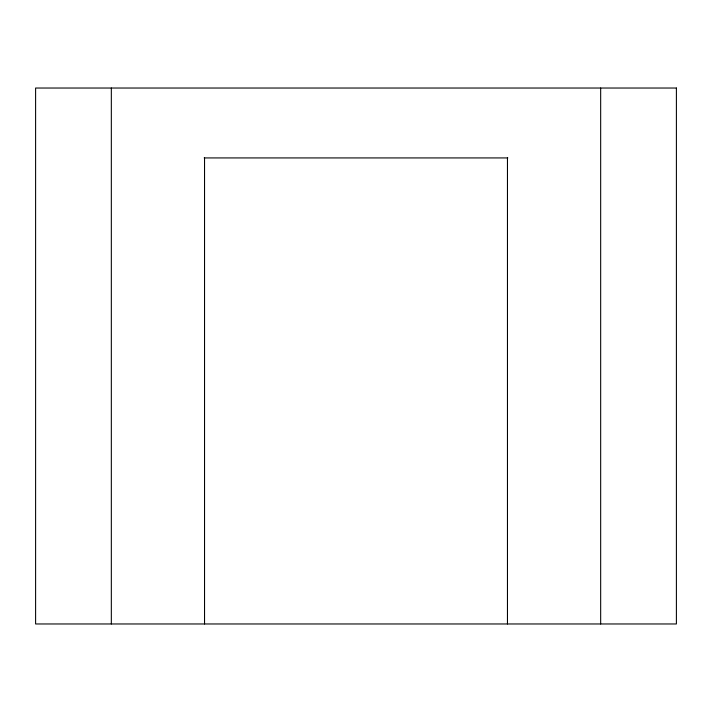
<?xml version="1.0" encoding="UTF-8"?>
<svg xmlns="http://www.w3.org/2000/svg" width="712" height="712" viewBox="0 0 712 712"><rect width="100%" height="100%" fill="white"/><g stroke="black" fill="none" stroke-linecap="round" stroke-linejoin="round"><path stroke-width="1.07" d="M204.175 157.93L507.825 157.93M600.67 88.03L600.67 623.97M507.46 157.93L507.46 623.97M204.54 157.93L204.54 623.97M111.33 88.03L111.33 623.97M676.4 88.03L35.6 88.03L35.6 623.97L676.4 623.97L676.4 88.03"/></g></svg>
